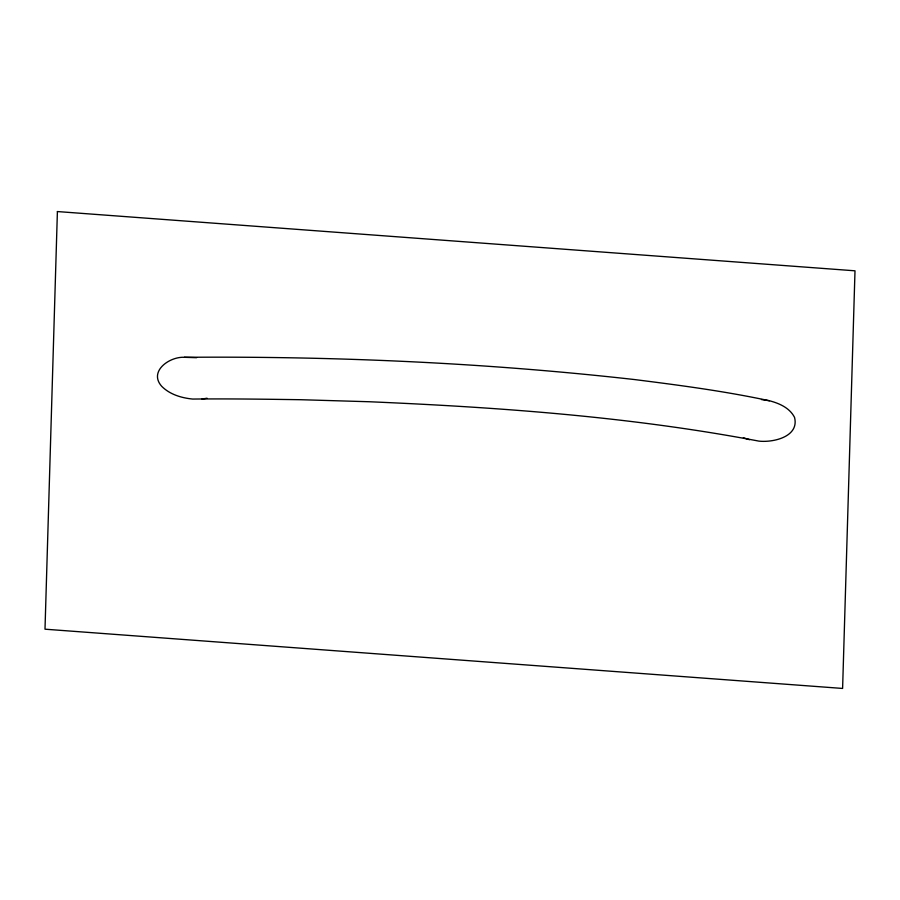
<?xml version="1.0" encoding="UTF-8"?>
<svg xmlns="http://www.w3.org/2000/svg" width="900" height="900" viewBox="0 0 900 900"><rect width="100%" height="100%" fill="white"/><g stroke="black" fill="none" stroke-linecap="round" stroke-linejoin="round"><path stroke-width="1.35" d="M184.534 357.311C169.864 356.31 148.275 371.239 161.685 386.291C169.841 394.504 181.417 397.935 192.667 399.06C228.667 398.666 264.668 399.195 300.668 399.713L369.394 401.749C499.781 407.351 630.495 416.745 758.88 441.113C773.269 442.71 799.425 436.77 794.554 417.42C789.739 407.891 779.265 403.324 769.444 400.759C724.837 391.196 679.567 385.223 634.331 379.53C485.055 362.745 334.71 356.119 184.534 357.311L196.571 357.694M202.039 399.037L207.056 398.216M761.445 399.555L769.444 400.759M743.366 437.76L749.543 439.706M57.398 211.556L45 629.19L842.602 688.444L855 270.81L57.398 211.556"/></g></svg>
